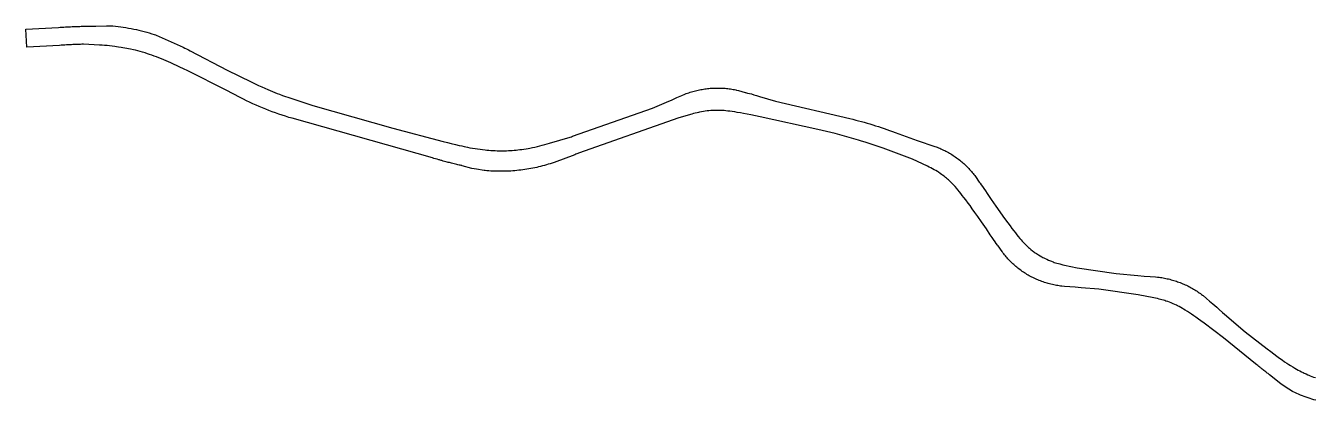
# Model space of a CAD drawing. Header units: metres. Extents: x 4690832 to 4692903, y 2173906 to 2175590.
# Drawn here: x 4691367.4 to 4691867.2, y 2175445 to 2175590.5 of the extents above; entities that cross this region are included whole.
import ezdxf

# ---------------------------------------------------------------- set-up
doc = ezdxf.new("R2010")
doc.units = ezdxf.units.M

msp = doc.modelspace()

# ---------------------------------------------------------------- linework, layer by layer
at = {"flags": 128}
msp.add_lwpolyline([(4691867.83, 2175445.01), (4691867.07, 2175445.21), (4691866.31, 2175445.43), (4691865.56, 2175445.66), (4691864.81, 2175445.91), (4691864.07, 2175446.16), (4691863.33, 2175446.43), (4691862.59, 2175446.72), (4691861.86, 2175447.01), (4691861.14, 2175447.32), (4691860.42, 2175447.64), (4691859.71, 2175447.97), (4691859, 2175448.31), (4691858.73, 2175448.45), (4691855.93, 2175450.25), (4691854.18, 2175451.36), (4691849.85, 2175454.91, -0.000896), (4691849.56, 2175455.13, -0.003175), (4691848.4, 2175456.02, -0.00254), (4691846.98, 2175457.15, -0.00127), (4691846.13, 2175457.82, -0.000635), (4691844.46, 2175459.17), (4691832.06, 2175469.22), (4691824.47, 2175474.93), (4691823.27, 2175475.82), (4691822.27, 2175476.55), (4691821.26, 2175477.27), (4691820.45, 2175477.84), (4691819.64, 2175478.4), (4691818.81, 2175478.96), (4691817.98, 2175479.5), (4691817.14, 2175480.03), (4691816.51, 2175480.41), (4691816.09, 2175480.66), (4691815.46, 2175481.02), (4691814.82, 2175481.37), (4691814.17, 2175481.7), (4691813.74, 2175481.92), (4691813.08, 2175482.23), (4691812.41, 2175482.52), (4691811.73, 2175482.8), (4691811.06, 2175483.06), (4691810.37, 2175483.31), (4691809.68, 2175483.55), (4691809.22, 2175483.7), (4691808.75, 2175483.84), (4691808.04, 2175484.04), (4691807.56, 2175484.17), (4691807.09, 2175484.3), (4691806.37, 2175484.47), (4691805.66, 2175484.63), (4691804.94, 2175484.78), (4691798.87, 2175485.96), (4691783.64, 2175488.15), (4691776.79, 2175488.73), (4691774.5, 2175488.91), (4691772.45, 2175489.07), (4691770.37, 2175489.21), (4691769.3, 2175489.29), (4691768.75, 2175489.36), (4691768.22, 2175489.43), (4691767.69, 2175489.52), (4691767.17, 2175489.61), (4691766.64, 2175489.71), (4691766.12, 2175489.82), (4691765.6, 2175489.93), (4691765.08, 2175490.06), (4691764.56, 2175490.19), (4691764.04, 2175490.33), (4691763.53, 2175490.48), (4691763.02, 2175490.64), (4691762.51, 2175490.8), (4691762, 2175490.98), (4691761.5, 2175491.16), (4691761, 2175491.34), (4691760.5, 2175491.54), (4691760.01, 2175491.74), (4691759.52, 2175491.96), (4691759.03, 2175492.18), (4691758.55, 2175492.4), (4691758.07, 2175492.64), (4691757.6, 2175492.88), (4691757.13, 2175493.13), (4691756.66, 2175493.38), (4691756.2, 2175493.65), (4691755.74, 2175493.92), (4691755.28, 2175494.19), (4691754.83, 2175494.48), (4691754.39, 2175494.77), (4691753.95, 2175495.07), (4691753.52, 2175495.37), (4691753.09, 2175495.69), (4691752.66, 2175496), (4691752.25, 2175496.33), (4691751.83, 2175496.66), (4691751.43, 2175497), (4691751.02, 2175497.34), (4691750.63, 2175497.69), (4691750.24, 2175498.05), (4691749.86, 2175498.41), (4691749.48, 2175498.77), (4691749.11, 2175499.15), (4691748.75, 2175499.53), (4691748.39, 2175499.91), (4691748.04, 2175500.3), (4691747.7, 2175500.69), (4691747.37, 2175501.09), (4691747.04, 2175501.5), (4691746.72, 2175501.91), (4691746.41, 2175502.32), (4691746.11, 2175502.74), (4691744.58, 2175504.95), (4691744.32, 2175505.31), (4691743.86, 2175505.93), (4691743.41, 2175506.56), (4691742.82, 2175507.4), (4691742.25, 2175508.24), (4691741.54, 2175509.3), (4691740.01, 2175511.61), (4691738.16, 2175514.27), (4691736.73, 2175516.32), (4691735.58, 2175517.95), (4691734.56, 2175519.38), (4691733.68, 2175520.6), (4691732.94, 2175521.61), (4691732.05, 2175522.81), (4691731.3, 2175523.8), (4691730.68, 2175524.59), (4691730.07, 2175525.36), (4691729.61, 2175525.93), (4691728.99, 2175526.69), (4691728.51, 2175527.25), (4691727.86, 2175527.99), (4691727.37, 2175528.53), (4691727.03, 2175528.89), (4691726.69, 2175529.24), (4691726.17, 2175529.76), (4691725.83, 2175530.1), (4691725.29, 2175530.6), (4691724.93, 2175530.92), (4691724.56, 2175531.23), (4691724.19, 2175531.54), (4691723.62, 2175532), (4691723.03, 2175532.44), (4691722.64, 2175532.72), (4691722.03, 2175533.15), (4691721.43, 2175533.55), (4691721.02, 2175533.8), (4691720.4, 2175534.19), (4691719.76, 2175534.56), (4691719.12, 2175534.91), (4691718.47, 2175535.26), (4691717.81, 2175535.6), (4691717.16, 2175535.92), (4691711.37, 2175538.63), (4691699.96, 2175542.88), (4691698.8, 2175543.3), (4691697.64, 2175543.71), (4691696.47, 2175544.11), (4691695.3, 2175544.5), (4691694.13, 2175544.88), (4691692.95, 2175545.25), (4691691.53, 2175545.68), (4691690.35, 2175546.02), (4691681.29, 2175548.57), (4691674.6, 2175550.14), (4691652.31, 2175555.06), (4691650.38, 2175555.48), (4691648.68, 2175555.83), (4691647.23, 2175556.13), (4691645.78, 2175556.41), (4691644.57, 2175556.63), (4691643.36, 2175556.84), (4691642.39, 2175556.99), (4691641.42, 2175557.14), (4691640.44, 2175557.27), (4691639.71, 2175557.36), (4691638.97, 2175557.43), (4691638.24, 2175557.5), (4691637.5, 2175557.55), (4691637.01, 2175557.58), (4691636.28, 2175557.61), (4691635.8, 2175557.62), (4691635.31, 2175557.62), (4691634.83, 2175557.61), (4691634.34, 2175557.6), (4691633.85, 2175557.57), (4691633.12, 2175557.53), (4691632.39, 2175557.46), (4691631.67, 2175557.38), (4691630.95, 2175557.29), (4691630.23, 2175557.18), (4691629.5, 2175557.05), (4691628.78, 2175556.91), (4691628.29, 2175556.81), (4691627.82, 2175556.7), (4691627.1, 2175556.53), (4691626.39, 2175556.34), (4691625.69, 2175556.15), (4691620.64, 2175554.68), (4691581.84, 2175540.94, -0.000337), (4691580.31, 2175540.4), (4691572.3, 2175537.37), (4691571.55, 2175537.12), (4691570.82, 2175536.88), (4691570.07, 2175536.65), (4691569.33, 2175536.43), (4691568.58, 2175536.22), (4691567.83, 2175536.02), (4691567.08, 2175535.83), (4691566.32, 2175535.64), (4691565.57, 2175535.47), (4691564.81, 2175535.31), (4691564.05, 2175535.15), (4691563.29, 2175535), (4691562.52, 2175534.87), (4691561.76, 2175534.74), (4691560.99, 2175534.62), (4691560.22, 2175534.51), (4691559.45, 2175534.41), (4691558.68, 2175534.32), (4691557.91, 2175534.24), (4691557.13, 2175534.17), (4691556.36, 2175534.11), (4691555.58, 2175534.05), (4691554.81, 2175534.01), (4691554.03, 2175533.98), (4691553.26, 2175533.95), (4691552.48, 2175533.94), (4691551.71, 2175533.93), (4691550.93, 2175533.93), (4691550.15, 2175533.95), (4691549.38, 2175533.97), (4691548.6, 2175534), (4691547.83, 2175534.04), (4691547.05, 2175534.1), (4691546.28, 2175534.16), (4691545.51, 2175534.23), (4691545.22, 2175534.26), (4691542.21, 2175534.78), (4691540.43, 2175535.08), (4691536.66, 2175536.09, -0.000898), (4691536.32, 2175536.17, -0.004222), (4691534.53, 2175536.58, -0.003694), (4691532.52, 2175537.08, -0.002639), (4691530.85, 2175537.52, -0.002111), (4691528.78, 2175538.08, -0.001056), (4691527.55, 2175538.42, -0.000528), (4691525.1, 2175539.11), (4691470.7, 2175554.52, -0.052525), (4691450.57, 2175562.59), (4691445.11, 2175565.47), (4691430.28, 2175572.91), (4691428.51, 2175573.79), (4691427.17, 2175574.44), (4691426.06, 2175574.97), (4691424.72, 2175575.6), (4691423.59, 2175576.11), (4691422.69, 2175576.5), (4691421.78, 2175576.9), (4691420.87, 2175577.28), (4691419.96, 2175577.65), (4691419.03, 2175578.02), (4691418.11, 2175578.37), (4691417.17, 2175578.72), (4691416.23, 2175579.05), (4691415.29, 2175579.37), (4691414.6, 2175579.6), (4691413.65, 2175579.9), (4691412.7, 2175580.18), (4691411.76, 2175580.45), (4691410.82, 2175580.7), (4691409.86, 2175580.94), (4691409.15, 2175581.11), (4691407.95, 2175581.38), (4691407.22, 2175581.54), (4691406.5, 2175581.68), (4691405.77, 2175581.82), (4691405.03, 2175581.95), (4691404.3, 2175582.07), (4691403.32, 2175582.22), (4691402.58, 2175582.33), (4691401.85, 2175582.42), (4691400.87, 2175582.54), (4691399.88, 2175582.65), (4691398.91, 2175582.74), (4691397.93, 2175582.82), (4691396.95, 2175582.89), (4691395.97, 2175582.96), (4691389.76, 2175583.28, 0.001959), (4691388.53, 2175583.25, 0.00244), (4691386.75, 2175583.18, 0.001952), (4691384.5, 2175583.08, 0.000976), (4691383.15, 2175583.01, 0.000488), (4691380.43, 2175582.86), (4691367.74, 2175582.15), (4691367.35, 2175589.14), (4691380.04, 2175589.85, -0.000488), (4691382.77, 2175590, -0.000976), (4691384.15, 2175590.07, -0.001952), (4691386.45, 2175590.17, -0.00244), (4691388.31, 2175590.24, -0.003417), (4691390.54, 2175590.3, -0.003905), (4691392.51, 2175590.32, -0.004447), (4691394.53, 2175590.31), (4691398.7, 2175590.47), (4691399.75, 2175590.48), (4691400.05, 2175590.48), (4691401.1, 2175590.39), (4691402.13, 2175590.29), (4691403.15, 2175590.17), (4691404.17, 2175590.04), (4691405.19, 2175589.9), (4691406.21, 2175589.74), (4691407.23, 2175589.57), (4691408.24, 2175589.38), (4691409.25, 2175589.18), (4691410.26, 2175588.97), (4691411.26, 2175588.74), (4691412.27, 2175588.5), (4691413.26, 2175588.24), (4691414.26, 2175587.97), (4691415.25, 2175587.69), (4691416.23, 2175587.39), (4691417.21, 2175587.08), (4691417.71, 2175586.91), (4691417.99, 2175586.82), (4691428.36, 2175582.12, -0.015294), (4691431.13, 2175580.77), (4691445.51, 2175573.17), (4691454.73, 2175568.69), (4691456.29, 2175567.94), (4691457.63, 2175567.32), (4691458.98, 2175566.69), (4691460.1, 2175566.19), (4691461.24, 2175565.69), (4691462.14, 2175565.3), (4691463.05, 2175564.93), (4691463.96, 2175564.56), (4691464.88, 2175564.2), (4691465.79, 2175563.85), (4691466.95, 2175563.43), (4691468.11, 2175563.01), (4691469.04, 2175562.69), (4691470.21, 2175562.29), (4691478.73, 2175559.52), (4691509.77, 2175550.73), (4691529.27, 2175545.55), (4691530.95, 2175545.11), (4691532.4, 2175544.74), (4691534.09, 2175544.33), (4691535.54, 2175543.99), (4691536.51, 2175543.77), (4691537.48, 2175543.56), (4691538.71, 2175543.31), (4691539.68, 2175543.12), (4691540.66, 2175542.94), (4691541.63, 2175542.78), (4691542.61, 2175542.62), (4691543.59, 2175542.48), (4691544.56, 2175542.36), (4691545.53, 2175542.25), (4691546.27, 2175542.18), (4691547, 2175542.11), (4691547.74, 2175542.06), (4691548.47, 2175542.01), (4691549.46, 2175541.96), (4691550.2, 2175541.94), (4691551.2, 2175541.92), (4691552.18, 2175541.92), (4691553.17, 2175541.93), (4691553.9, 2175541.95), (4691554.63, 2175541.98), (4691555.36, 2175542.03), (4691556.1, 2175542.08), (4691556.83, 2175542.13), (4691557.56, 2175542.2), (4691558.3, 2175542.28), (4691559.04, 2175542.37), (4691559.77, 2175542.46), (4691560.51, 2175542.57), (4691561.49, 2175542.72), (4691562.22, 2175542.85), (4691562.95, 2175542.98), (4691563.92, 2175543.17), (4691564.87, 2175543.37), (4691565.83, 2175543.59), (4691566.78, 2175543.81), (4691567.74, 2175544.05), (4691568.69, 2175544.31), (4691569.64, 2175544.57), (4691570.59, 2175544.84), (4691578.61, 2175547.22, 0.000199), (4691579.5, 2175547.54), (4691610.51, 2175558.52), (4691615.97, 2175560.84), (4691618.08, 2175561.74), (4691619.96, 2175562.56), (4691621.85, 2175563.4), (4691623.07, 2175563.94), (4691623.59, 2175564.13), (4691624.09, 2175564.31), (4691624.6, 2175564.48), (4691625.1, 2175564.64), (4691625.61, 2175564.8), (4691626.12, 2175564.95), (4691626.63, 2175565.09), (4691627.15, 2175565.22), (4691627.67, 2175565.34), (4691628.18, 2175565.46), (4691628.7, 2175565.57), (4691629.23, 2175565.67), (4691629.75, 2175565.77), (4691630.27, 2175565.86), (4691630.8, 2175565.94), (4691631.32, 2175566.01), (4691631.85, 2175566.07), (4691632.37, 2175566.13), (4691632.9, 2175566.17), (4691633.43, 2175566.21), (4691633.96, 2175566.24), (4691634.49, 2175566.27), (4691635.01, 2175566.28), (4691635.54, 2175566.29), (4691636.07, 2175566.29), (4691636.6, 2175566.28), (4691637.12, 2175566.27), (4691637.65, 2175566.24), (4691638.17, 2175566.21), (4691638.7, 2175566.17), (4691639.22, 2175566.12), (4691639.74, 2175566.07), (4691640.26, 2175566), (4691640.77, 2175565.93), (4691641.29, 2175565.85), (4691641.8, 2175565.76), (4691642.31, 2175565.67), (4691642.82, 2175565.56), (4691643.09, 2175565.5), (4691643.84, 2175565.3), (4691646.42, 2175564.58), (4691646.6, 2175564.53), (4691647.34, 2175564.35), (4691648.09, 2175564.17), (4691648.84, 2175563.97), (4691649.83, 2175563.69), (4691650.81, 2175563.41), (4691652.03, 2175563.04), (4691658.16, 2175561.19), (4691687.07, 2175554.41, -0.034467), (4691704.64, 2175548.98), (4691713.1, 2175545.96), (4691715.5, 2175545.12), (4691717.68, 2175544.37), (4691719.64, 2175543.7), (4691720.9, 2175543.27), (4691721.41, 2175543.07), (4691721.9, 2175542.87), (4691722.39, 2175542.66), (4691722.88, 2175542.44), (4691723.36, 2175542.21), (4691723.84, 2175541.97), (4691724.32, 2175541.73), (4691724.79, 2175541.48), (4691725.26, 2175541.23), (4691725.72, 2175540.96), (4691726.18, 2175540.69), (4691726.63, 2175540.41), (4691727.08, 2175540.13), (4691727.52, 2175539.84), (4691727.96, 2175539.54), (4691728.4, 2175539.23), (4691728.82, 2175538.92), (4691729.25, 2175538.6), (4691729.67, 2175538.28), (4691730.08, 2175537.94), (4691730.48, 2175537.61), (4691730.89, 2175537.26), (4691731.28, 2175536.91), (4691731.67, 2175536.56), (4691732.05, 2175536.19), (4691732.43, 2175535.83), (4691732.8, 2175535.45), (4691733.16, 2175535.07), (4691733.51, 2175534.69), (4691733.86, 2175534.3), (4691734.2, 2175533.91), (4691734.54, 2175533.51), (4691734.86, 2175533.1), (4691735.18, 2175532.69), (4691735.49, 2175532.28), (4691735.79, 2175531.86), (4691737.23, 2175529.78), (4691737.58, 2175529.29), (4691738.04, 2175528.67), (4691738.49, 2175528.04), (4691739.08, 2175527.2), (4691739.66, 2175526.35), (4691740.36, 2175525.3), (4691741.87, 2175523.02), (4691743.71, 2175520.37), (4691745.28, 2175518.14), (4691746.42, 2175516.52), (4691747.43, 2175515.11), (4691748.3, 2175513.91), (4691749.18, 2175512.72), (4691749.92, 2175511.74), (4691750.66, 2175510.76), (4691751.27, 2175509.99), (4691751.88, 2175509.22), (4691752.35, 2175508.65), (4691752.98, 2175507.9), (4691753.46, 2175507.34), (4691753.95, 2175506.79), (4691754.45, 2175506.25), (4691754.79, 2175505.89), (4691755.13, 2175505.54), (4691755.65, 2175505.02), (4691756, 2175504.69), (4691756.35, 2175504.37), (4691756.71, 2175504.05), (4691757.27, 2175503.57), (4691757.84, 2175503.11), (4691758.23, 2175502.82), (4691758.61, 2175502.54), (4691759, 2175502.26), (4691759.4, 2175501.99), (4691759.81, 2175501.72), (4691760.22, 2175501.46), (4691760.84, 2175501.08), (4691761.48, 2175500.72), (4691761.9, 2175500.49), (4691762.33, 2175500.27), (4691762.76, 2175500.06), (4691763.42, 2175499.75), (4691764.1, 2175499.45), (4691764.55, 2175499.26), (4691765.23, 2175498.99), (4691765.91, 2175498.74), (4691766.37, 2175498.58), (4691767.3, 2175498.28), (4691768.01, 2175498.07), (4691768.48, 2175497.94), (4691768.95, 2175497.82), (4691769.67, 2175497.64), (4691770.38, 2175497.47), (4691775.27, 2175496.43), (4691790.31, 2175494.27), (4691798.75, 2175493.48), (4691801.28, 2175493.26), (4691803.58, 2175493.07), (4691805.65, 2175492.91), (4691806.45, 2175492.85), (4691806.99, 2175492.79), (4691807.52, 2175492.71), (4691808.05, 2175492.63), (4691808.57, 2175492.54), (4691809.09, 2175492.44), (4691809.61, 2175492.34), (4691810.13, 2175492.23), (4691810.65, 2175492.11), (4691811.17, 2175491.98), (4691811.68, 2175491.84), (4691812.19, 2175491.7), (4691812.7, 2175491.55), (4691813.21, 2175491.39), (4691813.71, 2175491.23), (4691814.21, 2175491.06), (4691814.71, 2175490.88), (4691815.2, 2175490.69), (4691815.7, 2175490.5), (4691816.19, 2175490.29), (4691816.67, 2175490.09), (4691817.15, 2175489.87), (4691817.63, 2175489.65), (4691818.1, 2175489.42), (4691818.58, 2175489.18), (4691819.04, 2175488.94), (4691819.5, 2175488.69), (4691819.96, 2175488.43), (4691820.41, 2175488.16), (4691820.86, 2175487.89), (4691821.31, 2175487.62), (4691821.74, 2175487.33), (4691822.18, 2175487.04), (4691822.6, 2175486.74), (4691823.03, 2175486.44), (4691823.44, 2175486.13), (4691823.85, 2175485.82), (4691824.07, 2175485.65), (4691825.4, 2175484.49), (4691826.52, 2175483.52), (4691827.23, 2175482.96), (4691827.83, 2175482.47), (4691828.61, 2175481.81), (4691829.39, 2175481.13), (4691830.34, 2175480.29), (4691831.66, 2175479.1), (4691832.38, 2175478.45), (4691840.42, 2175471.56), (4691848.94, 2175464.97), (4691850.32, 2175463.92), (4691851.51, 2175463.03), (4691852.7, 2175462.14), (4691853.7, 2175461.41), (4691854.7, 2175460.7), (4691855.72, 2175459.99), (4691856.53, 2175459.44), (4691857.36, 2175458.89), (4691857.99, 2175458.49), (4691858.84, 2175457.97), (4691859.68, 2175457.46), (4691860.32, 2175457.1), (4691860.96, 2175456.74), (4691861.6, 2175456.4), (4691862.25, 2175456.07), (4691862.91, 2175455.74), (4691863.35, 2175455.53), (4691864.02, 2175455.22), (4691864.7, 2175454.93), (4691865.15, 2175454.74), (4691865.6, 2175454.56), (4691866.29, 2175454.29), (4691866.97, 2175454.04), (4691867.66, 2175453.81)], format="xyb", dxfattribs=at)

doc.saveas('drawing.dxf')
